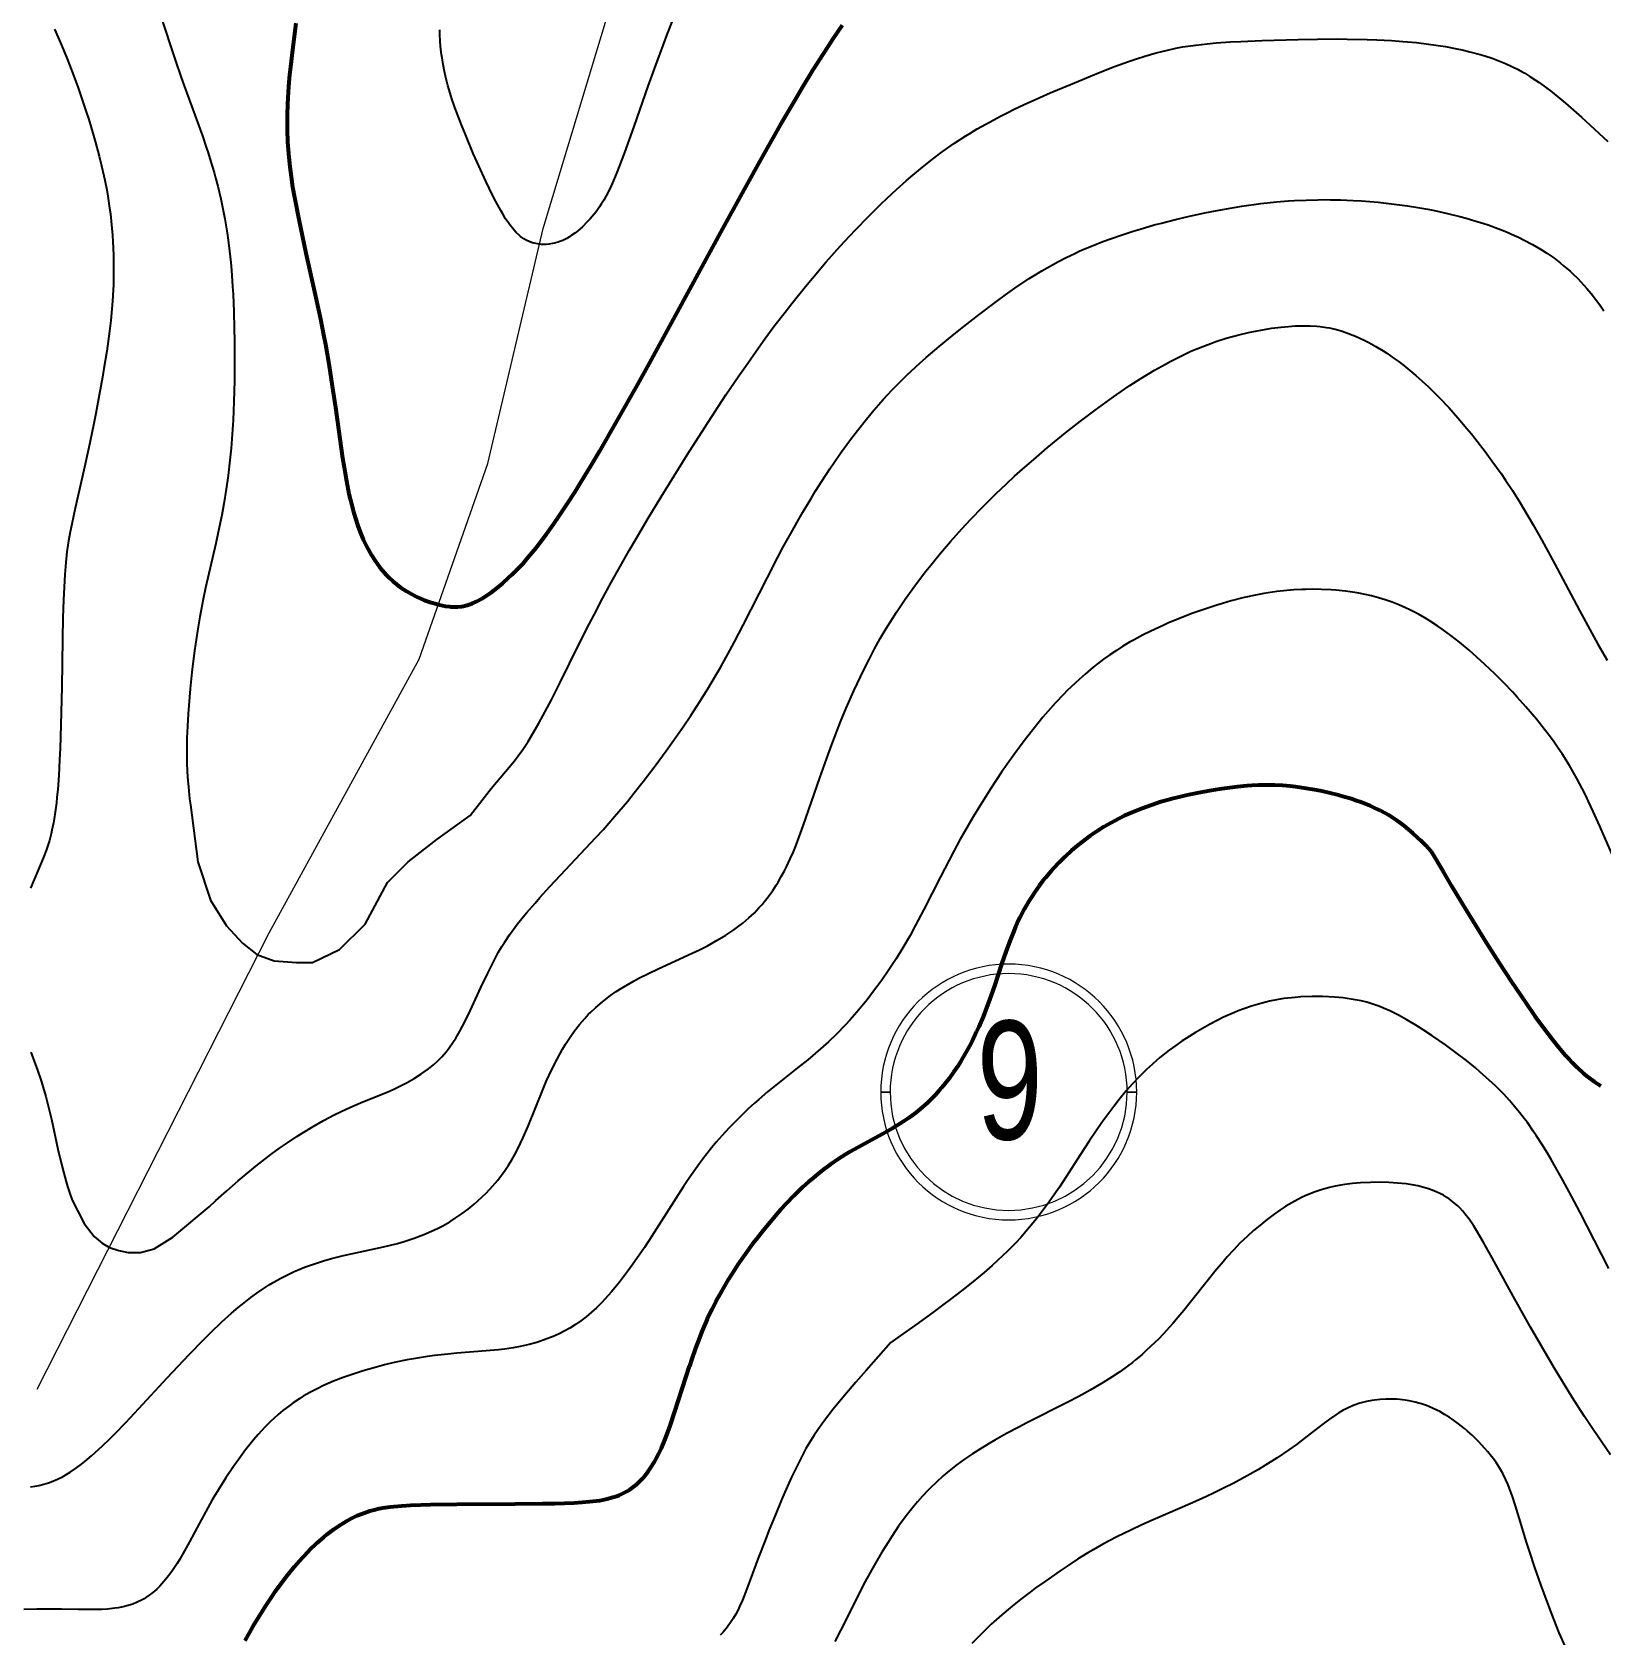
# Model space of a CAD drawing. Header units: metres. Extents: x 545098 to 555652, y 1854398 to 1862642.
# Drawn here: x 546474.6 to 546805.4, y 1859430 to 1859768 of the extents above; entities that cross this region are included whole.
import ezdxf
from ezdxf.enums import TextEntityAlignment as Align

# ---------------------------------------------------------------- set-up
doc = ezdxf.new("R2010")
doc.units = ezdxf.units.M
doc.header["$LTSCALE"] = 6.8
for name, color, linetype, lineweight in [('1', 7, 'Continuous', 25), ('2', 7, 'Continuous', 53), ('34', 7, 'Continuous', 13), ('53', 7, 'Continuous', 13)]:
    doc.layers.add(name, color=color, linetype=linetype, lineweight=lineweight)

msp = doc.modelspace()

# ---------------------------------------------------------------- linework, layer by layer
at = {"layer": '1'}
for points in [[(546501.67, 1859771.56), (546503.68, 1859765.32), (546504.82, 1859761.89), (546506.02, 1859758.38), (546506.64, 1859756.62), (546510.49, 1859746.11), (546511.32, 1859743.71), (546511.72, 1859742.5), (546512.3, 1859740.64), (546512.96, 1859738.4), (546513.28, 1859737.26), (546513.73, 1859735.52), (546514.36, 1859732.83), (546514.94, 1859730.04), (546515.2, 1859728.61), (546515.69, 1859725.66), (546515.91, 1859724.14), (546516.2, 1859721.8), (546516.46, 1859719.39), (546516.61, 1859717.75), (546516.86, 1859714.36), (546516.96, 1859712.63), (546517.12, 1859709.08), (546517.23, 1859705.43), (546517.27, 1859702.95), (546517.28, 1859697.9), (546517.24, 1859694.46), (546517.12, 1859690.11), (546516.95, 1859686.17), (546516.7, 1859682.24), (546516.55, 1859680.28), (546516.3, 1859677.69), (546515.93, 1859674.48), (546515.54, 1859671.63), (546515.03, 1859668.53), (546514.58, 1859666.09), (546513.84, 1859662.52), (546513.33, 1859660.18), (546511.18, 1859650.79), (546510.68, 1859648.44), (546510.22, 1859646.16), (546509.94, 1859644.67), (546509.45, 1859641.76), (546508.83, 1859637.54), (546508.49, 1859634.8), (546508.29, 1859633.01), (546507.94, 1859629.47), (546507.63, 1859625.97), (546507.5, 1859624.24), (546507.34, 1859621.65), (546507.23, 1859619.07), (546507.2, 1859617.78), (546507.19, 1859615.22), (546507.22, 1859613.94), (546507.3, 1859612.02), (546507.43, 1859610.1), (546507.54, 1859608.82), (546507.81, 1859606.31), (546507.97, 1859605.07), (546509.52, 1859593.02)], [(546609.65, 1859770.53), (546608.46, 1859767.5), (546607.65, 1859765.38), (546606.04, 1859761), (546604.45, 1859756.56), (546601.47, 1859748.06), (546599.52, 1859742.62), (546598.41, 1859739.67), (546597.91, 1859738.4), (546597.2, 1859736.71), (546596.48, 1859735.09), (546595.66, 1859733.46), (546595.13, 1859732.52), (546594.6, 1859731.67), (546594.24, 1859731.13), (546593.5, 1859730.11), (546592.71, 1859729.13), (546592.29, 1859728.64), (546591.65, 1859727.94), (546590.64, 1859726.93), (546589.58, 1859726.01), (546589.03, 1859725.58), (546588.29, 1859725.06), (546587.91, 1859724.82), (546587.34, 1859724.49), (546586.47, 1859724.06), (546585.89, 1859723.82), (546585.49, 1859723.68), (546584.7, 1859723.45), (546584.31, 1859723.37), (546583.52, 1859723.24), (546582.99, 1859723.2), (546582.3, 1859723.19), (546581.96, 1859723.21), (546581.2, 1859723.3), (546580.46, 1859723.46), (546580.09, 1859723.56), (546579.56, 1859723.75), (546578.78, 1859724.1), (546578.29, 1859724.39), (546577.57, 1859724.9), (546577.27, 1859725.16), (546576.66, 1859725.73), (546576.21, 1859726.21), (546575.33, 1859727.32), (546575.03, 1859727.74), (546574.43, 1859728.64)], [(546479.31, 1859768.63), (546480.57, 1859765.71), (546481.84, 1859762.67), (546482.47, 1859761.1), (546483.39, 1859758.7), (546484.3, 1859756.23), (546484.88, 1859754.57), (546486, 1859751.2), (546486.53, 1859749.52), (546487.53, 1859746.17), (546487.94, 1859744.71), (546488.71, 1859741.84), (546489.22, 1859739.76), (546489.89, 1859736.79), (546490.31, 1859734.7), (546490.55, 1859733.37), (546490.94, 1859730.85), (546491.09, 1859729.65), (546491.34, 1859727.35), (546491.52, 1859725.17), (546491.6, 1859723.76), (546491.72, 1859721.01), (546491.77, 1859718.3), (546491.78, 1859716.91), (546491.74, 1859714.76), (546491.64, 1859712.45), (546491.56, 1859711.23), (546491.19, 1859707.19), (546490.91, 1859704.91), (546490.32, 1859700.71), (546489.74, 1859697.08), (546489.42, 1859695.2), (546488.74, 1859691.39), (546488.03, 1859687.59), (546487.54, 1859685.1), (546486.57, 1859680.36), (546485.52, 1859675.59), (546483.68, 1859667.61), (546482.93, 1859664.19), (546482.61, 1859662.59), (546482.28, 1859660.74), (546482.13, 1859659.81), (546481.94, 1859658.4), (546481.69, 1859656.15), (546481.48, 1859653.64), (546481.39, 1859652.25), (546481.21, 1859648.28), (546481.1, 1859644.46), (546481, 1859640.01), (546480.82, 1859629.84), (546480.63, 1859621.92), (546480.47, 1859616.89), (546480.37, 1859614.53), (546480.19, 1859611.24), (546479.98, 1859608.32), (546479.82, 1859606.57), (546479.7, 1859605.48)], [(546509.52, 1859593.02), (546512.21, 1859584.94), (546515.57, 1859579.56), (546518.93, 1859575.86), (546521.96, 1859573.51), (546525.65, 1859572.16), (546530.36, 1859571.83), (546533.72, 1859571.83), (546539.43, 1859574.52), (546544.81, 1859579.9), (546549.51, 1859588.64), (546553.88, 1859593.02), (546559.93, 1859597.72), (546566.99, 1859602.77), (546571.36, 1859608.49), (546576.33, 1859614.35), (546576.9, 1859615.11), (546578.04, 1859616.7), (546579.16, 1859618.41), (546579.92, 1859619.62), (546581.44, 1859622.23), (546582.31, 1859623.81), (546584.09, 1859627.2), (546585.94, 1859630.86), (546589.9, 1859638.86), (546592.04, 1859643.11), (546593.15, 1859645.28), (546594.88, 1859648.58), (546596.69, 1859651.92), (546597.93, 1859654.16), (546600.49, 1859658.67), (546601.81, 1859660.94), (546604.49, 1859665.46), (546607.21, 1859669.96), (546609.05, 1859672.94), (546612.72, 1859678.81), (546616.36, 1859684.54), (546620.89, 1859691.47), (546623.62, 1859695.51), (546624.99, 1859697.5), (546627.74, 1859701.4), (546629.13, 1859703.32), (546631.24, 1859706.16), (546633.36, 1859708.95), (546634.79, 1859710.77), (546637.68, 1859714.36), (546639.13, 1859716.11), (546642.06, 1859719.53), (546645.01, 1859722.84), (546646.99, 1859724.98), (546648.31, 1859726.38), (546650.94, 1859729.09), (546653.59, 1859731.7), (546654.91, 1859732.96), (546656.9, 1859734.81), (546658.89, 1859736.59), (546659.9, 1859737.46), (546661.91, 1859739.14), (546664.46, 1859741.16), (546666.51, 1859742.7), (546669.12, 1859744.53), (546671.5, 1859746.08), (546672.3, 1859746.58), (546673.91, 1859747.55), (546676.63, 1859749.09), (546678.82, 1859750.25), (546680.47, 1859751.09), (546681.57, 1859751.63), (546683.78, 1859752.68), (546687.08, 1859754.18), (546689.27, 1859755.14), (546693.58, 1859756.96), (546697.77, 1859758.7), (546699.82, 1859759.53), (546702.85, 1859760.7), (546705.82, 1859761.78), (546707.29, 1859762.28), (546709.22, 1859762.9), (546711.6, 1859763.59), (546713.71, 1859764.12), (546715.8, 1859764.58), (546717.19, 1859764.84), (546719.98, 1859765.26), (546722.35, 1859765.53), (546724.3, 1859765.7), (546727.33, 1859765.91), (546729.45, 1859766.02), (546733.99, 1859766.2), (546741.6, 1859766.43), (546745.67, 1859766.5), (546749.83, 1859766.53), (546751.93, 1859766.51), (546756.11, 1859766.43), (546758.18, 1859766.36), (546761.24, 1859766.2), (546763.61, 1859766.03), (546766.5, 1859765.76), (546769.02, 1859765.47), (546772.67, 1859764.92), (546775, 1859764.48), (546776.13, 1859764.24)], [(546574.43, 1859728.64), (546573.82, 1859729.64), (546573.41, 1859730.36), (546572.04, 1859732.92), (546570.98, 1859735.04), (546570.26, 1859736.56), (546568.76, 1859739.81), (546567.63, 1859742.39), (546565.95, 1859746.4), (546565.14, 1859748.44), (546563.76, 1859752.07), (546563.13, 1859753.92), (546562.54, 1859755.79), (546562.27, 1859756.74), (546561.78, 1859758.67), (546561.55, 1859759.66), (546561.26, 1859761.17), (546561.03, 1859762.54), (546560.93, 1859763.23), (546560.8, 1859764.3), (546560.66, 1859765.93), (546560.57, 1859767.61), (546560.54, 1859768.46)], [(546776.13, 1859764.24), (546777.79, 1859763.85), (546779.93, 1859763.27), (546780.96, 1859762.96), (546782.47, 1859762.46), (546783.92, 1859761.93), (546785.31, 1859761.35), (546786.65, 1859760.74), (546787.95, 1859760.08), (546788.79, 1859759.63), (546789.34, 1859759.31), (546790.43, 1859758.65), (546791.63, 1859757.88), (546792.42, 1859757.33), (546793.99, 1859756.19), (546794.78, 1859755.58), (546796.35, 1859754.32), (546797.96, 1859752.97), (546801.32, 1859750.01), (546804.95, 1859746.7), (546806.84, 1859744.94)], [(546574.19, 1859576.03), (546575.26, 1859577.64), (546575.81, 1859578.41), (546576.94, 1859579.92), (546578.12, 1859581.39), (546578.93, 1859582.37), (546580.65, 1859584.34), (546581.66, 1859585.47), (546583.79, 1859587.8), (546586, 1859590.18), (546593.46, 1859598.12), (546594.99, 1859599.79), (546597.42, 1859602.55), (546600.11, 1859605.77), (546601.58, 1859607.59), (546603.46, 1859609.98), (546605.96, 1859613.25), (546608.31, 1859616.43), (546610.7, 1859619.79), (546611.9, 1859621.51), (546613.48, 1859623.86), (546615.42, 1859626.83), (546617.1, 1859629.53), (546618.71, 1859632.23), (546619.74, 1859634.03), (546621.73, 1859637.6), (546622.68, 1859639.38), (546624.52, 1859642.9), (546629.65, 1859653.01), (546631.84, 1859657.23), (546632.93, 1859659.28), (546634.57, 1859662.29), (546636.25, 1859665.25), (546637.1, 1859666.72), (546638.85, 1859669.64), (546639.74, 1859671.09), (546641.13, 1859673.29), (546642.84, 1859675.89), (546643.72, 1859677.2), (546645.08, 1859679.16), (546647.19, 1859682.07), (546648.65, 1859684), (546650.53, 1859686.37), (546652.09, 1859688.24), (546654.08, 1859690.52), (546655.93, 1859692.52), (546657.83, 1859694.45), (546659.13, 1859695.71), (546661.76, 1859698.15), (546663.11, 1859699.35), (546665.83, 1859701.67), (546668.6, 1859703.94), (546670.46, 1859705.42), (546674.2, 1859708.33), (546677.96, 1859711.2), (546679.88, 1859712.6), (546681.83, 1859713.99), (546684.86, 1859716.02), (546685.91, 1859716.68), (546687.51, 1859717.65), (546689.73, 1859718.92), (546690.87, 1859719.54), (546692.64, 1859720.45), (546694.48, 1859721.33), (546695.42, 1859721.76), (546696.39, 1859722.18), (546698.37, 1859723.01), (546700.41, 1859723.8), (546701.8, 1859724.32), (546704.64, 1859725.3), (546706.81, 1859726.01), (546708.27, 1859726.46), (546711.23, 1859727.31), (546712.72, 1859727.72), (546715.7, 1859728.49), (546718.66, 1859729.19), (546721.92, 1859729.89), (546724.48, 1859730.39), (546727.64, 1859730.95), (546729.7, 1859731.28), (546733.72, 1859731.82), (546736.98, 1859732.16), (546739.52, 1859732.37), (546740.78, 1859732.45), (546743.27, 1859732.57), (546745.72, 1859732.63), (546747.33, 1859732.65), (546748.4, 1859732.64), (546750.52, 1859732.6), (546753.19, 1859732.5), (546754.95, 1859732.4), (546758.42, 1859732.11), (546760.13, 1859731.94), (546763.5, 1859731.51), (546764.6, 1859731.35), (546766.78, 1859731), (546768.91, 1859730.62), (546770.31, 1859730.34), (546773.04, 1859729.75), (546775.69, 1859729.1), (546776.97, 1859728.76)], [(546776.97, 1859728.76), (546778.86, 1859728.21), (546780.71, 1859727.63), (546781.61, 1859727.33), (546784.25, 1859726.36), (546785.53, 1859725.84), (546787.2, 1859725.11), (546788.02, 1859724.73), (546789.23, 1859724.14), (546791, 1859723.2), (546792.35, 1859722.41), (546793.02, 1859722), (546794.01, 1859721.36), (546795.46, 1859720.36), (546796.86, 1859719.29), (546797.55, 1859718.73), (546798.91, 1859717.56), (546799.57, 1859716.95), (546800.55, 1859715.99), (546801.82, 1859714.64), (546802.45, 1859713.93), (546803.37, 1859712.83), (546804.27, 1859711.67), (546805.16, 1859710.46), (546806.02, 1859709.19)], [(546635.54, 1859596.16), (546636.36, 1859598.3), (546637.19, 1859600.61), (546640.69, 1859610.73), (546642.46, 1859615.66), (546643.45, 1859618.33), (546645.09, 1859622.52), (546646.28, 1859625.41), (546647.88, 1859629.08), (546649.25, 1859632.03), (546649.97, 1859633.51), (546651.08, 1859635.72), (546652.24, 1859637.92), (546653.45, 1859640.08), (546654.7, 1859642.21), (546656, 1859644.31), (546656.89, 1859645.7), (546658.72, 1859648.42), (546660.14, 1859650.42), (546661.11, 1859651.74), (546663.08, 1859654.33), (546664.09, 1859655.6), (546666.14, 1859658.11), (546668.24, 1859660.56), (546670.61, 1859663.21), (546672.54, 1859665.28), (546675.02, 1859667.83), (546676.69, 1859669.5), (546677.81, 1859670.59), (546680.07, 1859672.74), (546681.77, 1859674.31), (546682.91, 1859675.34), (546686.36, 1859678.37), (546688.67, 1859680.32), (546690.99, 1859682.23), (546692.54, 1859683.47), (546695.64, 1859685.91), (546698.75, 1859688.26), (546700.3, 1859689.4), (546702.62, 1859691.07), (546704.94, 1859692.67), (546706.09, 1859693.44), (546708.4, 1859694.94), (546711.27, 1859696.69), (546713.56, 1859697.99), (546714.7, 1859698.6), (546716.4, 1859699.47), (546718.94, 1859700.67), (546721.47, 1859701.72), (546723.13, 1859702.35), (546724.23, 1859702.73), (546726.4, 1859703.43), (546729.05, 1859704.16), (546731.12, 1859704.65), (546732.12, 1859704.86), (546734.09, 1859705.23), (546735.98, 1859705.52), (546737.98, 1859705.77), (546739.5, 1859705.91), (546740.94, 1859706.01), (546742.65, 1859706.06), (546744.11, 1859706.05), (546745.51, 1859705.97), (546746.19, 1859705.9), (546747.53, 1859705.72), (546748.19, 1859705.6), (546749.67, 1859705.26), (546750.65, 1859704.98), (546751.64, 1859704.66), (546753.66, 1859703.87), (546755.52, 1859703.01), (546756.48, 1859702.51), (546757.96, 1859701.69), (546759.48, 1859700.77), (546760.26, 1859700.26), (546761.84, 1859699.17), (546762.65, 1859698.59), (546763.88, 1859697.65), (546765.55, 1859696.29), (546766.41, 1859695.56), (546767.71, 1859694.4), (546769.04, 1859693.17), (546769.71, 1859692.52), (546771.32, 1859690.91), (546773.38, 1859688.74), (546775.26, 1859686.64), (546777.16, 1859684.41), (546778.12, 1859683.24), (546780.04, 1859680.81), (546781, 1859679.55), (546782.44, 1859677.59), (546784.36, 1859674.88), (546785.31, 1859673.48), (546786.74, 1859671.32), (546788.15, 1859669.1), (546790.24, 1859665.64), (546791.16, 1859664.06), (546792.97, 1859660.85), (546795.66, 1859655.93), (546800.91, 1859646.05), (546803.5, 1859641.26)], [(546752.53, 1859649.97), (546751.53, 1859650.1), (546749.52, 1859650.31), (546748.52, 1859650.39), (546746.52, 1859650.48), (546744.53, 1859650.5), (546743.22, 1859650.48), (546742.35, 1859650.45), (546740.63, 1859650.36), (546738.5, 1859650.17), (546737.09, 1859650.01), (546736.16, 1859649.88), (546734.32, 1859649.59), (546732.94, 1859649.34), (546730.21, 1859648.75), (546727.47, 1859648.04), (546725.64, 1859647.51), (546724.41, 1859647.13), (546721.92, 1859646.32), (546719.38, 1859645.43), (546718.1, 1859644.95), (546716.16, 1859644.19), (546714.22, 1859643.39), (546713.24, 1859642.96), (546710.33, 1859641.61), (546708.89, 1859640.88), (546706.98, 1859639.85), (546706.03, 1859639.32), (546704.63, 1859638.48), (546703.24, 1859637.61), (546701.88, 1859636.69), (546700.54, 1859635.74), (546699.22, 1859634.74), (546698.35, 1859634.05), (546696.64, 1859632.62), (546695.37, 1859631.49), (546694.54, 1859630.72), (546692.88, 1859629.12), (546692.06, 1859628.28), (546690.43, 1859626.56), (546688.81, 1859624.75), (546687.74, 1859623.5), (546685.6, 1859620.88), (546683.8, 1859618.56), (546681.8, 1859615.87), (546680.22, 1859613.65), (546679.04, 1859611.95), (546676.73, 1859608.47), (546674.49, 1859604.93), (546673.05, 1859602.54), (546671.2, 1859599.36), (546670.31, 1859597.77), (546668.86, 1859595.1), (546666.12, 1859589.83), (546662.64, 1859582.99), (546660.9, 1859579.68), (546659.72, 1859577.52), (546658.19, 1859574.87), (546656.77, 1859572.54), (546655.13, 1859570.03), (546653.78, 1859568.08), (546652.75, 1859566.65), (546652.05, 1859565.72), (546650.65, 1859563.91), (546649.94, 1859563.02), (546648.5, 1859561.31), (546647.06, 1859559.67), (546646.09, 1859558.62), (546644.15, 1859556.62), (546642.51, 1859555.06), (546641.42, 1859554.06), (546639.25, 1859552.18), (546638.16, 1859551.28), (546636, 1859549.55), (546631.75, 1859546.19), (546629.66, 1859544.49), (546627.83, 1859542.93), (546626.92, 1859542.13), (546625.58, 1859540.91), (546623.6, 1859539), (546621.67, 1859537.02), (546620.72, 1859536), (546619.48, 1859534.61), (546618.86, 1859533.9), (546617.96, 1859532.81), (546616.62, 1859531.13), (546615.33, 1859529.4), (546614.48, 1859528.22), (546612.81, 1859525.8), (546611.98, 1859524.56), (546610.34, 1859522.03), (546605.28, 1859514.1), (546603.7, 1859511.69), (546601.64, 1859508.69), (546600.37, 1859506.92), (546599.73, 1859506.06), (546598.42, 1859504.36), (546597.75, 1859503.53), (546596.74, 1859502.33), (546595.36, 1859500.8), (546594.66, 1859500.06)], [(546807.83, 1859594.45), (546805.21, 1859600.51), (546803.81, 1859603.65), (546802.81, 1859605.77), (546802.29, 1859606.84), (546801.47, 1859608.45), (546800.32, 1859610.61), (546799.71, 1859611.7), (546798.76, 1859613.33), (546797.22, 1859615.78), (546796.67, 1859616.6), (546795.53, 1859618.24), (546794.34, 1859619.86), (546793.52, 1859620.94), (546791.82, 1859623.09), (546789.59, 1859625.72), (546787.76, 1859627.77), (546786.83, 1859628.78), (546784.94, 1859630.75), (546783.05, 1859632.64), (546780.94, 1859634.66), (546779.27, 1859636.18), (546777.61, 1859637.64), (546775.57, 1859639.34), (546773.75, 1859640.77), (546771.94, 1859642.09), (546771.03, 1859642.72), (546769.22, 1859643.89), (546768.31, 1859644.45), (546766.94, 1859645.22), (546765.11, 1859646.18), (546764.18, 1859646.61), (546762.78, 1859647.22), (546761.37, 1859647.78), (546759.93, 1859648.28), (546758.48, 1859648.72), (546757.01, 1859649.11), (546756.02, 1859649.34), (546754.03, 1859649.73), (546752.53, 1859649.97)], [(546803.5, 1859641.26), (546804.79, 1859638.94), (546806.72, 1859635.58)], [(546479.7, 1859605.48), (546479.44, 1859603.48), (546479.23, 1859602.11), (546479.08, 1859601.26), (546478.76, 1859599.68), (546478.59, 1859598.94), (546478.22, 1859597.55), (546477.82, 1859596.25), (546477.54, 1859595.42), (546476.94, 1859593.8), (546475.81, 1859591.1), (546474.22, 1859587.49)], [(546489.37, 1859469.8), (546490.95, 1859471.32), (546492.04, 1859472.41), (546494.34, 1859474.78), (546497.12, 1859477.73), (546503.09, 1859484.2), (546507.73, 1859489.15), (546510.8, 1859492.3), (546512.3, 1859493.8), (546514.51, 1859495.92), (546516.64, 1859497.84), (546518.02, 1859499.02), (546518.93, 1859499.76), (546520.7, 1859501.15), (546522.01, 1859502.1), (546522.86, 1859502.69), (546524.56, 1859503.8), (546525.4, 1859504.31), (546527.07, 1859505.25), (546528.73, 1859506.1), (546529.83, 1859506.62), (546530.57, 1859506.94), (546532.05, 1859507.54), (546533.93, 1859508.21), (546536.04, 1859508.88), (546537.72, 1859509.35), (546540.24, 1859509.98), (546548.69, 1859511.83), (546551.65, 1859512.57), (546553.08, 1859512.98), (546555.17, 1859513.65), (546557.21, 1859514.41), (546558.21, 1859514.83), (546560.19, 1859515.76), (546561.18, 1859516.28), (546562.65, 1859517.12), (546563.81, 1859517.85), (546565.26, 1859518.84), (546566.54, 1859519.8), (546567.81, 1859520.83), (546568.43, 1859521.37), (546569.65, 1859522.5), (546570.25, 1859523.09), (546571.13, 1859524), (546572.25, 1859525.27), (546572.79, 1859525.93), (546573.58, 1859526.95), (546574.33, 1859528), (546575.04, 1859529.08), (546575.72, 1859530.19), (546576.36, 1859531.33), (546576.77, 1859532.1), (546577.55, 1859533.68), (546578.11, 1859534.88), (546579.16, 1859537.31), (546582.12, 1859544.62), (546583.02, 1859546.71), (546584.18, 1859549.25), (546585.28, 1859551.44), (546586.44, 1859553.54), (546587.05, 1859554.55), (546588.32, 1859556.49), (546588.99, 1859557.41), (546590.03, 1859558.75), (546591.12, 1859560.01), (546591.88, 1859560.81), (546592.4, 1859561.33), (546593.46, 1859562.33), (546594.85, 1859563.51), (546596.58, 1859564.84), (546597.78, 1859565.67), (546599.02, 1859566.47), (546599.86, 1859566.98), (546601.57, 1859567.96), (546602.56, 1859568.49), (546604.58, 1859569.5), (546606.63, 1859570.48), (546613.81, 1859573.75), (546615.29, 1859574.47), (546617.01, 1859575.34), (546617.85, 1859575.79), (546619.08, 1859576.48), (546620.86, 1859577.55), (546622.57, 1859578.69), (546623.39, 1859579.29), (546624.46, 1859580.11), (546625.73, 1859581.19), (546626.82, 1859582.22), (546627.86, 1859583.3), (546628.53, 1859584.05), (546628.96, 1859584.56), (546629.79, 1859585.61), (546630.77, 1859586.98), (546631.52, 1859588.12), (546631.88, 1859588.71), (546632.58, 1859589.9), (546633.24, 1859591.12), (546633.66, 1859591.95), (546634.47, 1859593.66), (546635.12, 1859595.14), (546635.54, 1859596.16)], [(546474.33, 1859552.9), (546475.71, 1859549.09), (546476.42, 1859547.02), (546477.13, 1859544.76), (546477.48, 1859543.54), (546478, 1859541.59), (546478.67, 1859538.73), (546480.04, 1859532.46), (546480.79, 1859529.24), (546481.19, 1859527.65), (546481.75, 1859525.58), (546482.05, 1859524.57), (546482.52, 1859523.11), (546483.02, 1859521.71), (546485.56, 1859516.74), (546487.69, 1859514), (546489.37, 1859512.63), (546490.89, 1859511.71), (546492.87, 1859511.1), (546494.85, 1859510.65), (546497.44, 1859510.65), (546500.33, 1859511.41), (546504.29, 1859513.85), (546511.9, 1859520.27), (546513.34, 1859521.59), (546515.63, 1859523.65), (546518.05, 1859525.74), (546519.28, 1859526.79), (546521.79, 1859528.85), (546523.05, 1859529.84), (546524.93, 1859531.28), (546526.79, 1859532.64), (546528.01, 1859533.5), (546530.41, 1859535.1), (546531.57, 1859535.84), (546533.84, 1859537.22), (546536.02, 1859538.46), (546538.3, 1859539.67), (546540.93, 1859540.94), (546542.68, 1859541.72), (546544.32, 1859542.41), (546547.38, 1859543.63), (546549.59, 1859544.54), (546550.7, 1859545.02), (546552.68, 1859545.98), (546553.68, 1859546.5), (546555.15, 1859547.33), (546556.59, 1859548.23), (546557.28, 1859548.71), (546558.18, 1859549.37), (546559.26, 1859550.24), (546560.17, 1859551.06), (546561.02, 1859551.93), (546561.9, 1859552.93), (546562.56, 1859553.78), (546563.34, 1859554.9), (546563.94, 1859555.84), (546564.81, 1859557.34), (546565.38, 1859558.4), (546566.52, 1859560.69), (546567.4, 1859562.55), (546569.23, 1859566.52), (546570.66, 1859569.55), (546571.64, 1859571.53), (546572.14, 1859572.49), (546572.9, 1859573.87), (546573.67, 1859575.19), (546574.19, 1859576.03)], [(546788.25, 1859540.18), (546786.85, 1859541.86), (546786.12, 1859542.69), (546784.99, 1859543.93), (546783.18, 1859545.76), (546781.23, 1859547.58), (546779.87, 1859548.77), (546778.94, 1859549.56), (546777.04, 1859551.11), (546774.62, 1859552.98), (546772.67, 1859554.41), (546769.79, 1859556.4), (546767.93, 1859557.61), (546766.73, 1859558.37), (546764.46, 1859559.72), (546762.7, 1859560.69), (546761.6, 1859561.25), (546760.89, 1859561.59), (546759.54, 1859562.2), (546758.56, 1859562.59), (546757.93, 1859562.82), (546756.68, 1859563.23), (546756.07, 1859563.4), (546754.84, 1859563.71), (546753.61, 1859563.95), (546752.78, 1859564.09), (546751.05, 1859564.31), (546749.22, 1859564.48), (546746.79, 1859564.61), (546744.51, 1859564.63), (546742.15, 1859564.54), (546740.96, 1859564.45), (546738.54, 1859564.18), (546737.33, 1859563.99), (546735.51, 1859563.63), (546733.7, 1859563.18), (546731.7, 1859562.58), (546730.12, 1859562.03), (546728.94, 1859561.58), (546728.16, 1859561.26), (546725.85, 1859560.24), (546724.34, 1859559.49), (546722.84, 1859558.71), (546721.86, 1859558.17), (546719.92, 1859557.04), (546718.04, 1859555.86), (546717.11, 1859555.25), (546715.74, 1859554.3), (546714.4, 1859553.32), (546712.43, 1859551.76), (546711.78, 1859551.22), (546710.82, 1859550.38), (546709.56, 1859549.22), (546708.01, 1859547.7), (546706.64, 1859546.24), (546705.3, 1859544.71), (546703.83, 1859542.93), (546702.68, 1859541.45), (546701.84, 1859540.33), (546700.17, 1859538.03), (546697.52, 1859534.15), (546695.52, 1859531.08), (546692.66, 1859526.63), (546691.22, 1859524.44), (546689.72, 1859522.25), (546688.93, 1859521.14), (546687.26, 1859518.89), (546686.36, 1859517.75), (546684.93, 1859515.99), (546683.06, 1859513.83), (546682.01, 1859512.7), (546680.25, 1859510.9), (546678.2, 1859508.96), (546677.05, 1859507.92), (546675.36, 1859506.46), (546672.99, 1859504.48), (546670.57, 1859502.56), (546668.17, 1859500.71), (546666.88, 1859499.73), (546664.82, 1859498.21), (546661.43, 1859495.76), (546657.67, 1859493.1), (546655.64, 1859491.69), (546650.44, 1859485.78), (546648.29, 1859483.3), (546645.55, 1859480.06), (546643.53, 1859477.59), (546641.47, 1859474.93), (546640.77, 1859473.96), (546639.52, 1859472.15), (546638.44, 1859470.43), (546637.78, 1859469.29), (546636.53, 1859466.94), (546635.47, 1859464.79), (546634.76, 1859463.27), (546633.34, 1859460.11), (546632.63, 1859458.48), (546631.26, 1859455.21), (546629.96, 1859452), (546629.15, 1859449.94), (546627.7, 1859446.16)], [(546807.11, 1859507.29), (546801.01, 1859519.06), (546799.2, 1859522.51), (546797.39, 1859525.87), (546796.5, 1859527.48), (546794.93, 1859530.24), (546794.15, 1859531.57), (546792.97, 1859533.49), (546791.77, 1859535.35), (546791.16, 1859536.25), (546789.9, 1859538.03), (546789.25, 1859538.9), (546788.25, 1859540.18)], [(546749.39, 1859524.62), (546748.21, 1859524.36), (546746.44, 1859523.88), (546744.97, 1859523.38), (546743.78, 1859522.91), (546743.18, 1859522.65), (546742.27, 1859522.22), (546740.88, 1859521.5), (546740.26, 1859521.15), (546738.98, 1859520.39), (546737.69, 1859519.55), (546736.54, 1859518.75), (546735.08, 1859517.67), (546733.12, 1859516.09), (546732.15, 1859515.26), (546730.87, 1859514.1), (546729.3, 1859512.58), (546727.92, 1859511.16), (546726.58, 1859509.7), (546725.72, 1859508.7), (546724.02, 1859506.67), (546722.37, 1859504.6), (546719.11, 1859500.45), (546717.47, 1859498.4), (546716.64, 1859497.4), (546715.14, 1859495.65), (546714.38, 1859494.8), (546713.21, 1859493.54), (546712.02, 1859492.31), (546711.41, 1859491.71), (546709.54, 1859489.95), (546708.58, 1859489.1), (546707.27, 1859487.99), (546706.6, 1859487.45), (546705.57, 1859486.66), (546703.98, 1859485.51), (546702.34, 1859484.4), (546700.46, 1859483.22), (546698.91, 1859482.3), (546697.73, 1859481.63), (546695.31, 1859480.31), (546692.84, 1859479.02), (546684.34, 1859474.7), (546682.63, 1859473.81), (546680.09, 1859472.45), (546677.6, 1859471.06), (546676.39, 1859470.35), (546674.03, 1859468.92), (546672.89, 1859468.18), (546671.24, 1859467.06), (546669.66, 1859465.92), (546668, 1859464.62), (546666.73, 1859463.55), (546665.21, 1859462.18), (546664.04, 1859461.04), (546663.47, 1859460.46), (546662.36, 1859459.27), (546661.28, 1859458.05), (546660.58, 1859457.21), (546659.2, 1859455.48), (546658.06, 1859453.96), (546657.31, 1859452.91), (546655.86, 1859450.77), (546655.15, 1859449.67), (546653.76, 1859447.44), (546652.43, 1859445.17), (546651.57, 1859443.65), (546649.94, 1859440.61), (546649.06, 1859438.91), (546645.09, 1859430.94), (546643.89, 1859428.6)], [(546807.41, 1859467.96), (546803.77, 1859473.33), (546801.97, 1859476.03), (546799.78, 1859479.43), (546798.06, 1859482.18), (546795.54, 1859486.35), (546792.78, 1859491.07), (546790.59, 1859494.91), (546786.94, 1859501.47), (546782.49, 1859509.52), (546780.6, 1859512.86), (546779.17, 1859515.28), (546778.52, 1859516.31), (546777.61, 1859517.67), (546776.74, 1859518.83), (546776.31, 1859519.34), (546775.66, 1859520.05), (546775.21, 1859520.49), (546774.29, 1859521.29), (546773.4, 1859521.95), (546772.93, 1859522.26), (546772.19, 1859522.7), (546771.41, 1859523.11), (546770.16, 1859523.67), (546769.04, 1859524.08), (546768.08, 1859524.37), (546766.82, 1859524.69), (546765.61, 1859524.92), (546764.34, 1859525.12), (546763.45, 1859525.22), (546761.63, 1859525.37), (546760.69, 1859525.42), (546758.78, 1859525.46), (546756.84, 1859525.42), (546754.7, 1859525.31), (546753.02, 1859525.16), (546751.39, 1859524.96), (546750.58, 1859524.84), (546749.39, 1859524.62)], [(546594.66, 1859500.06), (546593.6, 1859499.01), (546592.53, 1859498.03), (546591.44, 1859497.11), (546590.33, 1859496.27), (546589.21, 1859495.49), (546587.95, 1859494.7), (546586.92, 1859494.13), (546585.76, 1859493.53), (546584.46, 1859492.94), (546582.6, 1859492.22), (546580.99, 1859491.7), (546579.37, 1859491.25), (546577.54, 1859490.84), (546576.06, 1859490.57), (546574.18, 1859490.29), (546572.91, 1859490.13), (546570.34, 1859489.88), (546564.12, 1859489.39), (546562.27, 1859489.23), (546559.43, 1859488.92), (546557.97, 1859488.73), (546554.99, 1859488.25), (546553.65, 1859488), (546550.95, 1859487.43), (546548.92, 1859486.95), (546546.91, 1859486.42), (546544.43, 1859485.7), (546542.49, 1859485.08), (546540.15, 1859484.26), (546538.14, 1859483.48), (546535.89, 1859482.5), (546534.82, 1859481.99), (546533.27, 1859481.18), (546531.78, 1859480.33), (546531.06, 1859479.89), (546529.66, 1859478.96), (546528.98, 1859478.47), (546527.97, 1859477.71), (546527.48, 1859477.32), (546526.5, 1859476.5), (546525.54, 1859475.64), (546524.91, 1859475.05), (546523.67, 1859473.79), (546522.28, 1859472.28), (546521.37, 1859471.23), (546520.77, 1859470.5), (546519.59, 1859469.01), (546518.16, 1859467.09), (546517.05, 1859465.52), (546515.45, 1859463.15), (546513.8, 1859460.52), (546512.58, 1859458.47), (546511.63, 1859456.79), (546509.89, 1859453.59), (546507.78, 1859449.61), (546506.75, 1859447.74), (546505.71, 1859445.95), (546505.16, 1859445.07), (546504.16, 1859443.56), (546503.64, 1859442.83), (546502.82, 1859441.78), (546501.95, 1859440.78), (546501.5, 1859440.3), (546500.88, 1859439.69), (546500.06, 1859438.97), (546499.29, 1859438.37), (546498.58, 1859437.88), (546498.21, 1859437.65), (546497.64, 1859437.33), (546496.75, 1859436.89), (546495.82, 1859436.5), (546494.84, 1859436.18), (546493.82, 1859435.92), (546492.75, 1859435.72), (546492.01, 1859435.62), (546490.49, 1859435.46), (546489.31, 1859435.39), (546488.5, 1859435.36), (546486.85, 1859435.34), (546484.3, 1859435.36), (546480.76, 1859435.44), (546478.96, 1859435.46), (546476.92, 1859435.46), (546475.56, 1859435.44), (546472.84, 1859435.36)], [(546777.29, 1859472.95), (546776.64, 1859473.5), (546775.35, 1859474.52), (546774.05, 1859475.47), (546773.39, 1859475.91), (546772.41, 1859476.52), (546771.42, 1859477.09), (546770.92, 1859477.35), (546769.91, 1859477.84), (546768.62, 1859478.37), (546767.57, 1859478.74), (546767.04, 1859478.9), (546766.22, 1859479.12), (546764.98, 1859479.38), (546764.13, 1859479.52), (546763.55, 1859479.59), (546762.39, 1859479.69), (546761.6, 1859479.73), (546760.03, 1859479.72), (546758.85, 1859479.65), (546757.69, 1859479.52), (546757.11, 1859479.43), (546755.97, 1859479.21), (546755.42, 1859479.08), (546754.6, 1859478.86), (546753.41, 1859478.46), (546752.28, 1859477.99), (546751.55, 1859477.64), (546751.08, 1859477.39), (546750.16, 1859476.86), (546749.48, 1859476.43), (546748.15, 1859475.52), (546746.83, 1859474.53), (546744.12, 1859472.41), (546742.2, 1859470.94), (546741.19, 1859470.19), (546739.62, 1859469.06), (546737.15, 1859467.37), (546734.54, 1859465.7), (546733.18, 1859464.88), (546730.82, 1859463.53), (546727.86, 1859461.95), (546725.81, 1859460.92), (546723.69, 1859459.9), (546722.24, 1859459.22), (546719.26, 1859457.86), (546711.01, 1859454.27), (546708.62, 1859453.21), (546706.26, 1859452.11), (546703.36, 1859450.7), (546700.55, 1859449.21), (546698.35, 1859447.95), (546697.25, 1859447.3), (546695.06, 1859445.95), (546692.85, 1859444.51), (546691.35, 1859443.51), (546688.27, 1859441.37), (546686.14, 1859439.84), (546685.05, 1859439.03), (546683.39, 1859437.76), (546681.69, 1859436.42), (546680.83, 1859435.72), (546679.08, 1859434.24), (546676.86, 1859432.25), (546675.05, 1859430.54), (546672.76, 1859428.22)], [(546797.92, 1859427.48), (546796.64, 1859430.47), (546795.48, 1859433.34), (546794.77, 1859435.19), (546793.45, 1859438.72), (546792.76, 1859440.63), (546791.5, 1859444.25), (546790.36, 1859447.65), (546789.67, 1859449.79), (546788.43, 1859453.8), (546787.32, 1859457.46), (546786.77, 1859459.19), (546786.16, 1859460.85), (546785.84, 1859461.67), (546785.37, 1859462.74), (546784.71, 1859464.05), (546784.04, 1859465.22), (546783.29, 1859466.38), (546782.75, 1859467.14), (546782.37, 1859467.64), (546781.57, 1859468.63), (546780.95, 1859469.35), (546779.63, 1859470.76), (546779.17, 1859471.22), (546778.24, 1859472.1), (546777.29, 1859472.95)], [(546474.22, 1859461.2), (546475.14, 1859461.34), (546475.98, 1859461.51), (546477.05, 1859461.78), (546478.02, 1859462.08), (546478.99, 1859462.45), (546479.97, 1859462.88), (546480.96, 1859463.37), (546481.94, 1859463.93), (546482.61, 1859464.34), (546483.96, 1859465.25), (546484.99, 1859466.02), (546485.69, 1859466.57), (546487.12, 1859467.76), (546489.37, 1859469.8)], [(546627.7, 1859446.16), (546625.33, 1859439.74), (546624.4, 1859437.36), (546623.78, 1859435.97), (546623.47, 1859435.32), (546622.96, 1859434.37), (546622.42, 1859433.46), (546622.03, 1859432.86), (546621.2, 1859431.71), (546620.31, 1859430.62), (546619.69, 1859429.93)]]:
    msp.add_lwpolyline(points, dxfattribs=at)
at = {"layer": '2'}
for points in [[(546530.2, 1859769.85), (546529.48, 1859764.21), (546529.07, 1859760.69), (546528.89, 1859758.99), (546528.67, 1859756.5), (546528.43, 1859752.83), (546528.35, 1859750.4), (546528.34, 1859749.18)], [(546528.34, 1859749.18), (546528.36, 1859747.33), (546528.45, 1859744.82), (546528.7, 1859741.58), (546528.92, 1859739.55), (546529.2, 1859737.46), (546529.53, 1859735.3), (546529.92, 1859733.07), (546530.8, 1859728.48), (546532.33, 1859721.38), (546534.45, 1859711.95), (546535.41, 1859707.43), (546536.05, 1859704.18), (546536.44, 1859702.09), (546537.14, 1859698.06), (546537.45, 1859696.12), (546538.02, 1859692.39), (546538.53, 1859688.84), (546539.45, 1859682.22), (546540.05, 1859678.11), (546540.36, 1859676.15), (546540.86, 1859673.31), (546541.4, 1859670.61), (546541.7, 1859669.31), (546542.34, 1859666.81), (546542.69, 1859665.61), (546543.26, 1859663.87), (546543.76, 1859662.55), (546544.42, 1859660.97), (546545.08, 1859659.61), (546545.77, 1859658.31), (546546.14, 1859657.69), (546546.9, 1859656.49), (546547.93, 1859655.09), (546548.8, 1859654.05), (546549.25, 1859653.55), (546549.95, 1859652.85), (546550.68, 1859652.18), (546551.44, 1859651.55), (546552.21, 1859650.96), (546553.01, 1859650.42), (546553.55, 1859650.08), (546554.64, 1859649.45), (546555.47, 1859649.02), (546556.03, 1859648.76), (546557.13, 1859648.29), (546557.68, 1859648.08), (546558.76, 1859647.7), (546559.81, 1859647.39), (546560.48, 1859647.22), (546561.78, 1859646.96), (546562.58, 1859646.84), (546562.97, 1859646.8), (546563.54, 1859646.77), (546564.36, 1859646.77), (546565.16, 1859646.85), (546565.56, 1859646.92), (546566.35, 1859647.12), (546566.76, 1859647.25), (546567.37, 1859647.49), (546568.33, 1859647.93), (546569.47, 1859648.57), (546570.44, 1859649.19), (546571.38, 1859649.83), (546572.63, 1859650.78), (546573.85, 1859651.78), (546575.15, 1859652.95), (546575.84, 1859653.61), (546577.28, 1859655.07), (546578.04, 1859655.89), (546579.22, 1859657.23), (546580.88, 1859659.23), (546581.74, 1859660.34), (546583.09, 1859662.13), (546584.5, 1859664.09), (546585.97, 1859666.23), (546587.5, 1859668.55), (546589.1, 1859671.05), (546590.19, 1859672.81), (546592.47, 1859676.56), (546594.25, 1859679.56), (546597.99, 1859686.05), (546601.97, 1859693.14), (546604.77, 1859698.18), (546610.68, 1859709), (546620.24, 1859726.58), (546625.16, 1859735.52), (546628.42, 1859741.36), (546632.43, 1859748.42), (546635.56, 1859753.78), (546637.08, 1859756.33), (546639.31, 1859759.99), (546641.46, 1859763.42), (546642.5, 1859765.03), (546643.52, 1859766.57), (546645.49, 1859769.45)], [(546769.59, 1859595.23), (546768.49, 1859596.46), (546767.46, 1859597.51), (546766.84, 1859598.11), (546765.78, 1859599.08), (546763.94, 1859600.61), (546762.56, 1859601.62), (546761.83, 1859602.12), (546760.68, 1859602.84), (546760.09, 1859603.18), (546758.88, 1859603.82), (546757.62, 1859604.43), (546756.76, 1859604.81), (546755.02, 1859605.51), (546753.69, 1859605.98), (546752.79, 1859606.28), (546751, 1859606.82), (546750.1, 1859607.07), (546748.33, 1859607.52), (546746.59, 1859607.91), (546745.45, 1859608.14), (546743.28, 1859608.52), (546741, 1859608.85), (546739.91, 1859608.97), (546738.34, 1859609.11), (546736.62, 1859609.2), (546734.58, 1859609.22), (546733.2, 1859609.17), (546731.78, 1859609.09), (546730.81, 1859609.02), (546728.77, 1859608.82), (546725.45, 1859608.4), (546723.69, 1859608.13), (546720.97, 1859607.65), (546718.19, 1859607.08), (546716.79, 1859606.76), (546714.93, 1859606.29), (546712.63, 1859605.64), (546710.61, 1859605), (546708.64, 1859604.29), (546706.53, 1859603.43), (546704.89, 1859602.69), (546702.91, 1859601.69), (546701.38, 1859600.84), (546700.62, 1859600.39), (546699.15, 1859599.47), (546697.72, 1859598.49), (546696.79, 1859597.82), (546694.98, 1859596.4), (546693.8, 1859595.41), (546692.38, 1859594.11), (546691.15, 1859592.9), (546689.96, 1859591.64), (546689.38, 1859590.99), (546688.26, 1859589.67), (546687.72, 1859588.99), (546686.94, 1859587.95), (546685.94, 1859586.54), (546685.46, 1859585.81), (546684.77, 1859584.71), (546683.79, 1859583.01), (546682.9, 1859581.27), (546682.34, 1859580.09), (546681.98, 1859579.29), (546681.3, 1859577.69), (546680.82, 1859576.48), (546679.92, 1859574.05), (546679.08, 1859571.62), (546677.5, 1859566.9), (546676.47, 1859563.91), (546675.94, 1859562.46), (546675.11, 1859560.33), (546674.24, 1859558.25), (546673.77, 1859557.22), (546672.79, 1859555.18), (546672.27, 1859554.17), (546671.44, 1859552.65), (546670.37, 1859550.86), (546669.8, 1859549.97), (546668.91, 1859548.65), (546667.96, 1859547.34), (546666.43, 1859545.43), (546665.9, 1859544.81), (546665.06, 1859543.89), (546663.9, 1859542.71), (546663.3, 1859542.13), (546662.37, 1859541.29), (546660.91, 1859540.09), (546659.37, 1859538.96), (546658.31, 1859538.25), (546657.59, 1859537.79), (546656.12, 1859536.89), (546653.88, 1859535.61), (546649.38, 1859533.15), (546647.19, 1859531.91), (546646.13, 1859531.28), (546644.59, 1859530.31), (546642.94, 1859529.19), (546641.67, 1859528.26), (546640.73, 1859527.54), (546638.91, 1859526.04)], [(546769.59, 1859595.23), (546772.19, 1859590.84), (546773.86, 1859588.06), (546777.01, 1859582.84), (546778.5, 1859580.41), (546781.31, 1859575.89), (546783.9, 1859571.79), (546786.55, 1859567.71), (546789.55, 1859563.26), (546791.5, 1859560.48), (546793.3, 1859558.01), (546795.13, 1859555.61), (546796.48, 1859553.94), (546797.89, 1859552.29), (546798.77, 1859551.31), (546799.34, 1859550.71), (546800.42, 1859549.63), (546801.68, 1859548.47), (546802.63, 1859547.68), (546803.99, 1859546.68), (546804.86, 1859546.11), (546805.43, 1859545.76)], [(546638.91, 1859526.04), (546638.32, 1859525.53), (546637.14, 1859524.46), (546635.98, 1859523.36), (546635.21, 1859522.59), (546633.68, 1859521.01), (546632.4, 1859519.61), (546631.54, 1859518.64), (546629.84, 1859516.65), (546628.72, 1859515.28), (546627.25, 1859513.4), (546626.53, 1859512.45), (546624.95, 1859510.29), (546623.44, 1859508.1), (546622.71, 1859507), (546621.47, 1859505.04), (546620.87, 1859504.05), (546620, 1859502.55), (546619.15, 1859501.03), (546618.74, 1859500.25), (546617.94, 1859498.66), (546616.97, 1859496.6), (546615.85, 1859494), (546615.31, 1859492.63), (546614.5, 1859490.48), (546613.71, 1859488.22), (546613.19, 1859486.67)], [(546519.49, 1859428.8), (546521.23, 1859431.86), (546522.44, 1859433.88), (546524, 1859436.35), (546525.29, 1859438.28), (546525.94, 1859439.22), (546526.92, 1859440.6), (546528.42, 1859442.58), (546529.93, 1859444.44), (546530.95, 1859445.61), (546531.63, 1859446.36), (546532.99, 1859447.79), (546534.7, 1859449.43), (546536.07, 1859450.63), (546536.75, 1859451.18), (546538.11, 1859452.22), (546539.47, 1859453.16), (546540.37, 1859453.72), (546540.97, 1859454.07), (546542.16, 1859454.71), (546543.15, 1859455.18), (546544.65, 1859455.78), (546545.78, 1859456.14), (546546.71, 1859456.4), (546547.78, 1859456.64), (546548.52, 1859456.78), (546550.06, 1859457.01), (546550.87, 1859457.11), (546552.58, 1859457.26), (546554.42, 1859457.37), (546558.6, 1859457.5), (546564.15, 1859457.58), (546576.43, 1859457.65), (546582.23, 1859457.7), (546584.84, 1859457.75), (546588.87, 1859457.88), (546590.61, 1859457.98), (546592.18, 1859458.11), (546592.92, 1859458.19), (546594.29, 1859458.38), (546594.93, 1859458.49), (546595.84, 1859458.68), (546597.1, 1859459.02), (546597.89, 1859459.29), (546598.4, 1859459.49), (546599.37, 1859459.94), (546600.2, 1859460.4), (546600.61, 1859460.65), (546601.2, 1859461.06), (546602.07, 1859461.76), (546602.63, 1859462.27), (546602.91, 1859462.55), (546603.31, 1859462.98), (546603.85, 1859463.61), (546604.5, 1859464.46), (546605.08, 1859465.3), (546605.83, 1859466.53), (546606.2, 1859467.2), (546606.74, 1859468.27), (546607.28, 1859469.42), (546608.07, 1859471.31), (546608.42, 1859472.21), (546609.11, 1859474.1), (546610.13, 1859477.11), (546613.19, 1859486.67)]]:
    msp.add_lwpolyline(points, dxfattribs=at)
at = {"layer": '34'}
msp.add_lwpolyline([(546475.67, 1859481.85), (546524.58, 1859578.04), (546556.21, 1859635.75), (546570.68, 1859677.02), (546582.36, 1859726.57), (546599.77, 1859784.37), (546620.23, 1859822.68), (546642.81, 1859850.27), (546677.05, 1859872.11), (546702.71, 1859885.74), (546742.77, 1859929.6), (546762.73, 1859940.5), (546799.67, 1859940.27), (546830.86, 1859929.04), (546876.24, 1859914.97), (546893.27, 1859912.11), (546933.09, 1859917.37), (546964.49, 1859939.23), (546998.71, 1859958.32), (547032.86, 1859966.37), (547075.6, 1859985.4), (547077.06, 1859986.62), (547093.02, 1860000)], dxfattribs=at)
at = {"layer": '53'}
for p, q in [((546653.53, 1859544.45), (546655.53, 1859544.45)), ((546655.53, 1859544.45), (546653.53, 1859544.45)), ((546705.53, 1859544.45), (546707.53, 1859544.45)), ((546707.53, 1859544.45), (546705.53, 1859544.45))]:
    msp.add_line(p, q, dxfattribs=at)
for centre, radius, start, end in [((546680.53, 1859544.45), 27, 90, 179.9987), ((546680.53, 1859544.45), 27, 0.0013, 89.9985), ((546680.53, 1859544.45), 25, 90, 179.9985), ((546680.53, 1859544.45), 25, 0.0014, 89.9985), ((546680.53, 1859544.53), 27, 180.1684, 270), ((546680.53, 1859544.53), 25, 180.1831, 269.9986), ((546680.53, 1859544.53), 27, 270, 359.8302), ((546680.53, 1859544.53), 25, 270, 359.8169)]:
    msp.add_arc(centre, radius, start, end, dxfattribs=at)

# ---------------------------------------------------------------- texts
at = {"layer": '53', "width": 0.75}
msp.add_text('9', height=25, dxfattribs=at).set_placement((546680.74, 1859534.49), align=Align.CENTER)

doc.saveas('drawing.dxf')
